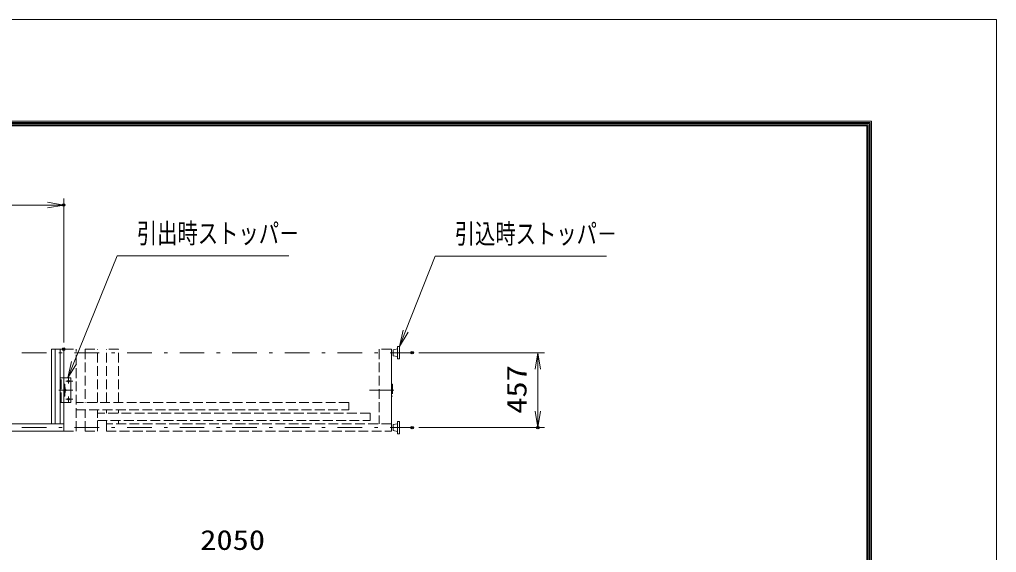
# Model space of a CAD drawing. Units: millimetres, scale not verified. Extents: x -11880 to 11880, y -8400 to 8400.
# Drawn here: x 5916 to 11880, y 5147 to 8400 of the extents above; entities that cross this region are included whole.
import ezdxf
from ezdxf.enums import TextEntityAlignment as Align

# ---------------------------------------------------------------- set-up
doc = ezdxf.new("R2010")
doc.units = ezdxf.units.MM
doc.header["$LTSCALE"] = 30
doc.header["$PDMODE"] = 32
doc.header["$PDSIZE"] = 15
doc.linetypes.add('USER1', pattern=[10.7, 5, -2.5, 0.7, -2.5])
doc.linetypes.add('USER2', pattern=[2.7, 2, -0.7])
for name, color, linetype, lineweight in [('0-0_D-TTL', 7, 'Continuous', 18), ('0-1_外形線', 7, 'Continuous', 18), ('0-2_01', 4, 'Continuous', 18), ('0-3_軸線', 6, 'USER1', 18), ('0-4_隠れ線', 4, 'USER2', 18), ('0-8_寸法線', 3, 'Continuous', 18), ('0-9_0', 7, 'Continuous', 18), ('0-B_細線', 4, 'Continuous', 18)]:
    doc.layers.add(name, color=color, linetype=linetype, lineweight=lineweight)
doc.layers.add('0-A_DEFPOINTS', color=7, linetype='Continuous')
doc.styles.add('ＭＳ ゴシック', font='')
doc.styles.get('ＭＳ ゴシック').set_extended_font_data('MS Gothic')

# ---------------------------------------------------------------- blocks, each defined once
blk = doc.blocks.new('_OPEN')
at = {"layer": '0-9_0'}
blk.add_line((0, 0), (-30, 0), dxfattribs=at)
blk.add_lwpolyline([(-30, 5), (0, 0), (-30, -5)], dxfattribs=at)
blk = doc.blocks.new('S154')
at = {"layer": '0-8_寸法線'}
for points in [[(12953670.9, -15244364.5), (12922271.7, -15244364.5), (12914318.9, -15263947.1), (12913190.1, -15266726.7)], [(12913855.6, -15263759), (12913190.1, -15266726.7), (12914782.2, -15264135.3)]]:
    blk.add_lwpolyline(points, dxfattribs=at)
at = {"layer": '0-8_寸法線', "color": 254, "style": 'ＭＳ ゴシック', "width": 0.75}
blk.add_text('引出時ストッパ－', height=3637, dxfattribs=at).set_placement((12925850.1, -15243173.9), align=Align.BOTTOM_LEFT)
blk = doc.blocks.new('S155')
at = {"layer": '0-8_寸法線'}
for points in [[(13011891.9, -15244436.1), (12980492.7, -15244436.1), (12975065.7, -15258205.6), (12973965.7, -15260996.7)], [(12974600.5, -15258022.3), (12973965.7, -15260996.7), (12975530.9, -15258389)]]:
    blk.add_lwpolyline(points, dxfattribs=at)
at = {"layer": '0-8_寸法線', "color": 254, "style": 'ＭＳ ゴシック', "width": 0.75}
blk.add_text('引込時ストッパ－', height=3637, dxfattribs=at).set_placement((12984071.1, -15243245.6), align=Align.BOTTOM_LEFT)

msp = doc.modelspace()

# ---------------------------------------------------------------- linework, layer by layer
at = {"layer": '0-0_D-TTL'}
for points in [[(-11879.92, -8400.08), (11880.08, -8400.08), (11880.08, 8399.92), (-11879.92, 8399.92)], [(-11116.2, 7779.35), (11116.37, 7779.35), (11116.37, -7777.79), (-11116.2, -7777.79)], [(-11109.13, 7772.28), (11109.3, 7772.28), (11109.3, -7770.72), (-11109.13, -7770.72)], [(-11102.06, 7765.21), (11102.22, 7765.21), (11102.22, -7763.65), (-11102.06, -7763.65)], [(-11094.99, 7758.13), (11095.15, 7758.13), (11095.15, -7756.58), (-11094.99, -7756.58)], [(-11087.92, 7751.06), (11088.08, 7751.06), (11088.08, -7749.51), (-11087.92, -7749.51)]]:
    msp.add_lwpolyline(points, close=True, dxfattribs=at)
at = {"layer": '0-1_外形線'}
for p, q in [((6111.17, 6387.98), (6111.17, 5932.98)), ((6186.17, 6387.98), (6111.17, 6387.98)), ((6132.67, 6387.98), (6132.67, 5932.98)), ((6132.67, 6387.98), (6132.67, 5932.98)), ((6164.67, 6387.98), (6164.67, 5932.98)), ((6164.67, 6387.98), (6164.67, 5932.98)), ((6186.17, 5887.98), (6186.17, 6387.98)), ((6186.17, 5887.98), (6186.17, 6387.98)), ((6230.17, 6212.98), (6186.17, 6212.98)), ((6230.17, 6212.98), (6186.17, 6212.98)), ((6230.17, 6062.98), (6230.17, 6212.98)), ((6230.17, 6062.98), (6230.17, 6212.98)), ((6186.17, 6175.48), (6192.17, 6175.48)), ((6192.17, 6175.48), (6192.17, 6100.48)), ((6192.17, 6100.48), (6186.17, 6100.48)), ((6230.17, 6062.98), (6186.17, 6062.98)), ((6230.17, 6062.98), (6186.17, 6062.98)), ((6186.17, 5932.98), (4446.17, 5932.98)), ((6186.17, 5932.98), (4446.17, 5932.98)), ((4446.17, 5887.98), (6186.17, 5887.98)), ((4446.17, 5887.98), (6186.17, 5887.98))]:
    msp.add_line(p, q, dxfattribs=at)
for points in [[(6186.17, 6387.98), (6111.17, 6387.98), (6111.17, 5932.98)], [(6186.17, 6175.48), (6192.17, 6175.48), (6192.17, 6100.48), (6186.17, 6100.48)]]:
    msp.add_lwpolyline(points, dxfattribs=at)
for centre in [(6195.17, 6137.98), (6195.17, 6137.98), (6215.17, 6192.98), (6215.17, 6192.98), (6215.17, 6082.98), (6215.17, 6082.98)]:
    msp.add_circle(centre, 6.5, dxfattribs=at)
at = {"layer": '0-2_01', "color": 7}
for p, q in [((8224.17, 6391.48), (8224.17, 6341.48)), ((8224.17, 6391.48), (8224.17, 6341.48)), ((8236.17, 6403.98), (8236.17, 6328.98)), ((8224.17, 5932.48), (8197.17, 5927.48)), ((8224.17, 5932.48), (8197.17, 5927.48)), ((8197.17, 5927.48), (8197.17, 5891.48)), ((8197.17, 5927.48), (8197.17, 5891.48)), ((8224.17, 5884.48), (8224.17, 5934.48)), ((8224.17, 5884.48), (8224.17, 5934.48)), ((8236.17, 5946.98), (8236.17, 5871.98)), ((8197.17, 5891.48), (8224.17, 5886.48)), ((8197.17, 5891.48), (8224.17, 5886.48))]:
    msp.add_line(p, q, dxfattribs=at)
for points in [[(8224.17, 6343.48), (8197.17, 6348.48), (8197.17, 6384.48), (8224.17, 6389.48)], [(8224.17, 6343.48), (8197.17, 6348.48), (8197.17, 6384.48), (8224.17, 6389.48)], [(8224.17, 6391.48), (8224.17, 6403.98), (8236.17, 6403.98), (8236.17, 6328.98), (8224.17, 6328.98), (8224.17, 6341.48)], [(8224.17, 6391.48), (8224.17, 6403.98), (8236.17, 6403.98)], [(8236.17, 6328.98), (8224.17, 6328.98), (8224.17, 6341.48)], [(8224.17, 5934.48), (8224.17, 5946.98), (8236.17, 5946.98), (8236.17, 5871.98), (8224.17, 5871.98), (8224.17, 5884.48)], [(8224.17, 5934.48), (8224.17, 5946.98), (8236.17, 5946.98)], [(8236.17, 5871.98), (8224.17, 5871.98), (8224.17, 5884.48)]]:
    msp.add_lwpolyline(points, dxfattribs=at)
at = {"layer": '0-3_軸線'}
for p, q in [((1116.17, 6366.48), (8313.18, 6366.48)), ((1116.17, 6366.48), (8313.18, 6366.48)), ((6215.17, 6177.77), (6215.17, 6212.98)), ((6215.17, 6177.77), (6215.17, 6212.98)), ((6195.17, 6122.1), (6195.17, 6154.33)), ((6195.17, 6122.1), (6195.17, 6154.33)), ((6242.36, 6192.98), (6198.41, 6192.98)), ((6242.36, 6192.98), (6198.41, 6192.98)), ((6242.36, 6137.98), (6155.66, 6137.98)), ((6242.36, 6137.98), (6155.66, 6137.98)), ((6215.17, 6062.98), (6215.17, 6098.66)), ((6215.17, 6062.98), (6215.17, 6098.66)), ((8051.6, 6137.98), (8245.7, 6137.98)), ((8051.6, 6137.98), (8245.7, 6137.98)), ((6242.36, 6082.98), (6198.41, 6082.98)), ((6242.36, 6082.98), (6198.41, 6082.98)), ((1116.17, 5909.48), (8307.88, 5909.48)), ((1116.17, 5909.48), (8307.88, 5909.48))]:
    msp.add_line(p, q, dxfattribs=at)
at = {"layer": '0-4_隠れ線'}
for p, q in [((6186.17, 6387.98), (6261.17, 6387.98)), ((6186.17, 6387.98), (6261.17, 6387.98)), ((6261.17, 5887.98), (6261.17, 6387.98)), ((6316.17, 6387.98), (6316.17, 6062.98)), ((6316.17, 6387.98), (6391.17, 6387.98)), ((6316.17, 6387.98), (6316.17, 6062.98)), ((6316.17, 6387.98), (6391.17, 6387.98)), ((6391.17, 6062.98), (6391.17, 6387.98)), ((6391.17, 6062.98), (6391.17, 6387.98)), ((6446.17, 6062.98), (6446.17, 6387.98)), ((6521.17, 6387.98), (6446.17, 6387.98)), ((6446.17, 6062.98), (6446.17, 6387.98)), ((6521.17, 6387.98), (6446.17, 6387.98)), ((6521.17, 6062.98), (6521.17, 6387.98)), ((6521.17, 6062.98), (6521.17, 6387.98)), ((8111.17, 6387.98), (8111.17, 5932.98)), ((8186.17, 6387.98), (8111.17, 6387.98)), ((8186.17, 6387.98), (8111.17, 6387.98)), ((8111.17, 6387.98), (8111.17, 5932.98)), ((8186.17, 5910.48), (8186.17, 6387.98)), ((8186.17, 5887.98), (8186.17, 6387.98)), ((6165.17, 6062.98), (6165.17, 6212.98)), ((6186.17, 6212.98), (6165.17, 6212.98)), ((6186.17, 6212.98), (6165.17, 6212.98)), ((6171.17, 6062.98), (6171.17, 6212.98)), ((6171.17, 6062.98), (6171.17, 6212.98)), ((8186.17, 6175.48), (8192.17, 6175.48)), ((8192.17, 6175.48), (8192.17, 6100.48)), ((8192.17, 6100.48), (8186.17, 6100.48)), ((6186.17, 6062.98), (6165.17, 6062.98)), ((7926.17, 6062.98), (6261.17, 6062.98)), ((7926.17, 6062.98), (6261.17, 6062.98)), ((7926.17, 6017.98), (7926.17, 6062.98)), ((7926.17, 6017.98), (7926.17, 6062.98)), ((6261.17, 6017.98), (7926.17, 6017.98)), ((6261.17, 6017.98), (7926.17, 6017.98)), ((6316.17, 5887.98), (6316.17, 6017.98)), ((6316.17, 5887.98), (6316.17, 6017.98)), ((6391.17, 5887.98), (6391.17, 6017.98)), ((6391.17, 5887.98), (6391.17, 6017.98)), ((8056.17, 5997.98), (6391.17, 5997.98)), ((8056.17, 5997.98), (6391.17, 5997.98)), ((6446.17, 6017.98), (6446.17, 5997.98)), ((6446.17, 6017.98), (6446.17, 5997.98)), ((6521.17, 6017.98), (6521.17, 5997.98)), ((6521.17, 6017.98), (6521.17, 5997.98)), ((8056.17, 5952.98), (8056.17, 5997.98)), ((6391.17, 5952.98), (8056.17, 5952.98)), ((6446.17, 5887.98), (6446.17, 5952.98)), ((6446.17, 5887.98), (6446.17, 5952.98)), ((8186.17, 5932.98), (6446.17, 5932.98)), ((8186.17, 5932.98), (6446.17, 5932.98)), ((6521.17, 5952.98), (6521.17, 5932.98)), ((6521.17, 5952.98), (6521.17, 5932.98)), ((6186.17, 5887.98), (6261.17, 5887.98)), ((6316.17, 5887.98), (6391.17, 5887.98)), ((6316.17, 5887.98), (6391.17, 5887.98)), ((6446.17, 5887.98), (8186.17, 5887.98)), ((6446.17, 5887.98), (8186.17, 5887.98))]:
    msp.add_line(p, q, dxfattribs=at)
for points in [[(6186.17, 5887.98), (6261.17, 5887.98), (6261.17, 6387.98)], [(6186.17, 6062.98), (6165.17, 6062.98), (6165.17, 6212.98)], [(8186.17, 6175.48), (8192.17, 6175.48), (8192.17, 6100.48), (8186.17, 6100.48)], [(6391.17, 5952.98), (8056.17, 5952.98), (8056.17, 5997.98)]]:
    msp.add_lwpolyline(points, dxfattribs=at)
at = {"layer": '0-8_寸法線'}
for p, q in [((6186.17, 6427.98), (6186.17, 7307.98)), ((4446.17, 7267.98), (6186.17, 7267.98)), ((8353.18, 6366.48), (9120.32, 6366.48)), ((9080.32, 6366.48), (9080.32, 5909.48)), ((8353.18, 5909.48), (9120.32, 5909.48))]:
    msp.add_line(p, q, dxfattribs=at)
at = {"layer": '0-A_DEFPOINTS'}
for p in [(6186.17, 7267.98), (6186.17, 6387.98), (8313.18, 6366.48), (8313.18, 5909.48), (9080.32, 5909.48)]:
    msp.add_point(p, dxfattribs=at)
at = {"layer": '0-B_細線'}
msp.add_line((6391.17, 5941.98), (6391.17, 5942.98), dxfattribs=at)
msp.add_line((6391.17, 5941.98), (6391.17, 5942.98), dxfattribs=at)

# ---------------------------------------------------------------- block references
at = {"layer": '0-8_寸法線'}
for name, p, xscale, yscale in [('_OPEN', (6186.17, 7267.98), 3.333333, 3.333333), ('S154', (-424229.35, 515103.86), 0.03333333, 0.03333333), ('S155', (-424229.35, 515103.86), 0.03333333, 0.03333333)]:
    msp.add_blockref(name, p, dxfattribs=dict(at, xscale=xscale, yscale=yscale))
at = {"layer": '0-8_寸法線', "xscale": 3.333333, "yscale": 3.333333}
for p, rotation in [((9080.32, 6366.48), 90), ((9080.32, 5909.48), 270)]:
    msp.add_blockref('_OPEN', p, dxfattribs=dict(at, rotation=rotation))

# ---------------------------------------------------------------- texts
at = {"layer": '0-8_寸法線', "color": 254, "style": 'ＭＳ ゴシック', "width": 1.2}
msp.add_text('457', height=121.2, rotation=90, dxfattribs=at).set_placement((9047.63, 5993.98), align=Align.BOTTOM_LEFT)
msp.add_text('2050', height=121.2, dxfattribs=at).set_placement((7019.17, 5126.62), align=Align.BOTTOM_LEFT)

doc.saveas('drawing.dxf')
